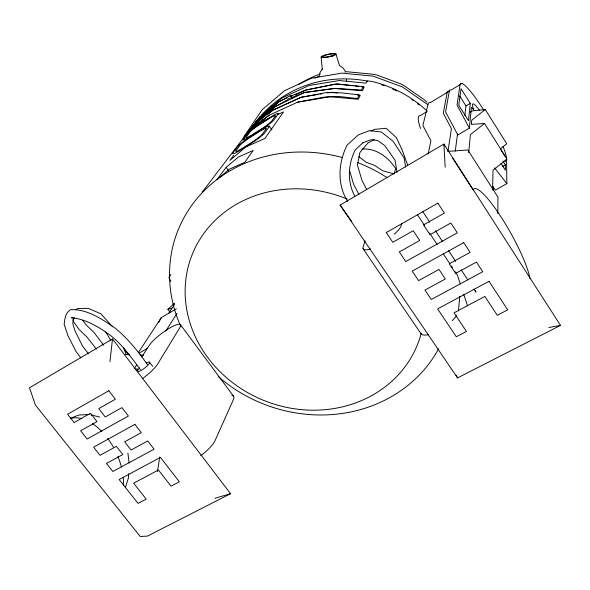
<?xml version="1.0" encoding="UTF-8"?>
<svg xmlns="http://www.w3.org/2000/svg" width="590" height="590" viewBox="0 0 590 590"><rect width="100%" height="100%" fill="white"/><g stroke="black" fill="none" stroke-linecap="round" stroke-linejoin="round"><path stroke-width="0.89" d="M497.805 213.403L497.96 197.171L467.841 149.978L447.648 151.379M493.188 190.452L493.262 186.838M492.584 189.361L493.034 170.237L506.965 159.042L484.552 123.458L471.351 124.365L471.742 120.176L485.29 109.578L506.744 143.768L500.423 148.813M346.441 81.273L346.566 79.48M458.496 310.893L459.735 296.195M128.76 473.645L128.377 478.099L125.471 487.251M468.718 152.596L470.4 134.594L484.552 123.458M461.955 83.514L451.365 89.909A44.619 7.191 59.7 0 0 449.285 91.325L445.59 111.894L457.818 134.963L469.382 128.163L471.425 107.365L473.741 109.77A21.078 3.171 59.8 0 1 479.692 110.537M470.296 103.375L468.512 120.655L458.755 105.241L461.07 88.729L470.296 103.375L465.982 105.949L464.861 115.522M109.91 361.773L112.506 338.97L29.5 387.785L35.407 405.02L140.206 536.48L147.434 536.111L230.579 493.697L112.506 338.97M455.251 151.232L457.523 133.982M448.024 150.922L451.424 128.657L443.311 113.265L447.146 92.615A44.582 7.279 59.7 0 1 449.255 91.184L430.405 102.572A44.309 8.061 59.7 0 0 428.06 104.142L422.912 125.464L430.906 140.796L428.148 154.101M157.464 471.528L159.72 456.977M401.746 223.485L401.333 225.232A22.833 5.789 -33.9 0 1 394.253 234.252M319.094 76.331L320.09 72.371L322.302 68.993L322.317 69.532L321.159 57.245M365.07 240.816L363.16 246.974A22.833 5.789 -33.9 0 0 370.491 248.877M473.291 190.12L473.844 188.822A56.36 10.443 60.7 0 1 501.589 217.806A56.36 10.443 60.7 0 1 529.193 274.918L529.835 278.458M158.71 322.317L161.313 317.604L176.366 308.791M165.724 331.167L177.007 313.312M134.306 368.536L136.806 364.664M141.799 356.921L149.292 345.305A19.949 4.233 -36.6 0 1 169.92 327.937A19.949 4.233 -36.6 0 1 179.817 327.664L157.655 364.052A21.461 4.801 -37.2 0 1 142.168 378.824M168.718 313.297L174.64 304.16M138.429 352.466L161.313 317.604M244.857 136.983L248.892 130.906L261.916 118.302L272.809 110.234L301.033 97.335L326.823 92.505L340.917 92.822L359.207 94.894L357.452 98.545L338.955 96.472L329.854 96.664L324.035 97.173L297.854 102.063L269.114 115.249L250.02 131.032M243.899 136.666L262.144 109.725L284.454 90.727L311.704 78.168L341.971 73.13L373.013 76.11L402.461 86.951L428.067 104.843M247.748 133.347L248.751 131.85M249.747 130.353L252.741 125.854L275.626 106.399L304.359 92.586L334.567 88.493L362.437 90.735L364.2 87.047L361.5 86.737M253.693 125.169L256.65 120.736L279.21 101.539L287.138 97.903M254.902 123.885L259.482 117.012L281.806 98.006L309.035 85.513L339.169 80.535L366.066 83.138L367.128 80.919L371.162 81.302A114.467 107.587 21.5 0 1 426.998 110.957M242.512 139.97L246.539 133.996L248.626 132.219M244.223 137.839L248.877 130.921L258.56 122.676M74.384 317.73L73.057 319.692L73.662 318.025L72.799 323.622L75.122 331.145L82.475 345.924L88.5 353.786M243.102 139.063L246.723 133.738L259.025 122.152L258.162 123.295L269.21 115.116M170.989 274.431L168.932 277.389L170.842 281.563M244.157 138.082L245.189 136.615M247.763 132.942L252.926 125.604L275.722 106.274L287.669 99.843L288.407 98.81L304.44 92.468L334.633 88.382L361.545 90.041L363.204 86.59L337.126 84.068L334.493 84.267L305.937 90.049L290.177 96.317L290.899 95.307L279.122 101.657L256.628 120.736L251.34 128.266M226.154 167.309L216.928 179.633L229.473 169.124L244.791 162.302L253.191 150.428L238.338 157.08L226.154 167.309L228.795 171.071M233.78 155.236L229.923 160.369L245.72 147.043L265.035 138.355L283.488 111.916L277.787 114.504M202.495 191.794L244.12 137.168M362.909 142.751L355.136 150.089C347.96 164.536 347.075 181.868 354.826 196.256M170.06 312.257L167.899 309.344L174.448 303.201M268.199 114.084L272.905 110.109L301.114 97.217L318.246 94.415M262.771 122.432L265.574 120.065L268.834 118.583M75.985 309.743L77.6 308.541L88.367 308.371L100.993 313.851L112.624 326.831M270.537 106.783L271.879 105.905M420.235 115.647L427.064 111.547M470.319 112.159L472.62 110.795L485.29 109.578M340.128 205.106L443.894 144.085L560.5 325.378L457.538 377.91L340.128 205.106L351.743 221.427M139.129 353.144L147.618 348.24M502.422 166.513L505.342 164.853L502.938 161.048M503.1 146.652A44.766 6.741 59.8 0 1 506.53 158.717L506.862 183.63L495.438 190.076L492.606 186.506M374.163 139.609L367.902 143.016L359.878 152.596L357.4 164.979L361.906 180.179L366.737 189.456M371.081 131.061L374.562 129.358L386.192 128.281L396.436 137.691L402.063 149.772L407.734 165.333M314.846 78.219L318.858 76.353M290.31 96.45L291.895 95.72M295.339 94.835L306.166 89.909L334.67 84.318L337.192 83.957L353.395 85.808M70.365 418.332L78.721 415.065L89.282 414.438M362.806 142.824L371.28 139.653L377.969 140.649L384.879 145.73L395.094 160.296L397.055 172.405M320.259 74.082L316.919 75.21A131.282 123.553 18 0 0 298.806 84.296M167.899 309.344L172.243 308.076M214.834 498.321L230.579 493.697M548.84 327.524L560.5 325.378M344.921 72.01L346.721 71.715L373.47 74.274L376.951 75.07L400.64 83.795L403.803 85.447L424.409 99.843L427.02 102.225M320.046 94.12L321.852 93.825M297.766 102.188L329.781 96.79L358.373 99.26L360.232 95.359L357.562 95.093M327.266 92.94L332.377 92.291L337.362 92.962M72.813 317.7L71.412 317.804C85.152 318.799 97.852 326.469 108.936 334.279C121.695 343.675 130.987 357.009 140.368 369.598M125.611 354.553L129.217 354.686M140.037 355.069L143.643 355.195M362.024 149.064C376.162 147.906 388.213 157.228 395.647 168.482L394.076 173.947L382.298 170.591L374.893 165.495L366.117 162.257L359.015 156.748M355.202 86.015L358.801 86.428M91.015 414.881L99.688 417.071M494.523 167.803L506.862 183.63M96.413 349.132L87.136 337.237L79.045 329.427L72.843 320.643M124.8 349.796L128.679 354.892M80.882 357.894L76.081 351.588L68.115 336.027L64.185 324.375C64.686 319.072 65.424 312.693 70.527 309.706C87.003 308.821 102.085 319.102 115.116 328.129C127.757 338.431 138.082 351.316 147.448 364.591M149.454 362.12L152.685 366.383M103.634 345.157L94.053 332.502L86.022 324.758L82.733 320.37M345.32 71.124L342.856 67.843L339.486 65.579L335.894 53.86M180.363 324.589L233.426 396.052M261.318 120.323L262.329 121.798M269.32 126.194L271.894 129.955M262.159 119.209L263.162 120.677M363.138 248.781L420.707 333.298A22.339 7.648 -33.7 0 0 428.716 334.596M291.172 96.731L292.153 98.183M417.337 214.568L424.453 225.321M429.527 232.998L437.146 244.518M443.245 253.73L449.846 263.715M451.372 266.016L452.39 267.558M454.927 271.393L457.464 275.235L460.325 283.96M422.72 211.493L429.815 222.253M435.398 230.712L442.493 241.472M448.577 250.698L455.679 261.459M461.255 269.918L467.848 279.911M473.932 289.13L475.96 292.205L475.393 290.516M452.788 158.363L472.693 189.309M501.006 163.29L505.394 170.237L505.342 164.853M500.563 149.248L505.261 156.704M459.662 95.949L465.982 105.949M105.758 331.986L110.846 340.482M469.382 128.163L457.058 105.042L460.008 84.849A44.766 6.741 59.8 0 1 483.638 109.888M358.986 194.516L353.587 184.213L349.627 170.672M456.055 374.967L457.538 377.91M347.628 201.397C336.883 184.338 338.254 162.641 347.127 145.088L358.351 134.889L369.598 130.648L381.354 131.99L393.088 141.29L404.172 158.127L405.632 167.088M123.516 347.658L126.053 354.302M463.755 294.432L467.472 305.775M444.292 145.878L443.894 144.085L445.177 167.199M127.897 453.12L129.122 462.951M505.298 160.133L505.313 161.844M261.849 114.851A113.9 107.048 21.5 0 1 367.511 81.125M381.553 84.783A113.9 107.048 21.5 0 1 384.156 85.661M392.675 89.024A113.9 107.048 21.5 0 1 396.812 90.934M411.754 99.533A113.9 107.048 21.5 0 1 413.258 100.566M417.668 103.796A113.9 107.048 21.5 0 1 419.099 104.917M420.515 128.517A38.402 7.471 59.7 0 1 420.235 115.647M331.41 56.293A6.269 1.121 -11.5 0 1 332.782 56.175M421.304 333.144A121.326 108.973 21.4 0 1 272.034 403.457A121.326 108.973 21.4 0 1 191.197 257.122A121.326 108.973 21.4 0 1 347.267 199.11M438.636 348.661A143.355 129.564 21.4 0 1 218.543 376.848M180.724 326.307A143.355 129.564 21.4 0 1 202.621 192.288A143.355 129.564 21.4 0 1 342.731 157.655M357.57 162.56A143.355 129.564 21.4 0 1 386.834 177.494M456.49 315.657A22.339 7.648 -33.7 0 1 452.22 320.687M200.784 455.613A21.034 6.365 -38.3 0 0 215.247 440.206L233.352 399.688A19.581 5.627 -37.5 0 0 231.877 395.418M70.49 418.487A49 28.438 63.1 0 1 81.863 418.635M92.505 423.635A49 28.438 63.1 0 1 101.893 431.585M107.638 438.355A49 28.438 63.1 0 1 113.332 447.087M117.941 456.564A49 28.438 63.1 0 1 121.415 467.007M123.236 477.406A49 28.438 63.1 0 1 123.376 485.481M135.42 369.34A7.641 1.674 -37.3 0 1 137.249 370.402M146.276 363.034A7.648 1.689 -37.1 0 1 148.562 364.495A7.648 1.689 -37.1 0 1 139.27 371.339A7.648 1.689 -37.1 0 1 139.616 367.939M269.033 126.88L264.873 132.735A13.319 1.623 -34.5 0 1 251.421 143.23L240.683 149.963A13.275 1.608 -34.6 0 1 232.984 152.766L237.652 146.63A13.039 1.556 -34.6 0 1 250.728 136.474L261.082 129.947A13.083 1.564 -34.5 0 1 269.033 126.88M278.067 114.15L274.232 119.556A12.796 1.497 -34.4 0 1 261.385 129.535L251.038 136.054A12.751 1.49 -34.5 0 1 243.486 138.938L247.8 133.266A12.538 1.438 -34.5 0 1 260.308 123.59L270.301 117.277A12.582 1.446 -34.4 0 1 278.067 114.15M266.016 129.048L262.521 133.937A11.055 1.342 -34.5 0 1 251.362 142.64L242.46 148.223A11.026 1.335 -34.6 0 1 236.037 150.575L239.879 145.487A10.863 1.298 -34.6 0 1 250.78 137.02L259.423 131.577A10.893 1.305 -34.5 0 1 266.016 129.048M275.176 116.223L271.953 120.736A10.62 1.239 -34.5 0 1 261.289 129.018L252.712 134.424A10.591 1.232 -34.5 0 1 246.421 136.836L249.968 132.138A10.443 1.202 -34.5 0 1 260.397 124.077L268.73 118.804A10.473 1.21 -34.4 0 1 275.176 116.223M108.826 390.742L67.57 414.261L74.119 422.543L90.477 413.295L96.996 421.607L80.638 430.789L87.128 439.004L128.399 416.016L121.909 407.631L105.249 416.975L98.729 408.627L115.382 399.201L108.826 390.742M437.876 203.152L386.273 232.571L392.8 242.276L413.221 230.727L419.711 240.477L399.29 251.937L405.75 261.547L457.302 232.836L450.856 222.991L430.022 234.687L423.539 224.886L444.381 213.101L437.876 203.152M134.867 424.365L93.596 447.176L100.027 455.318L116.392 446.342L122.801 454.514L106.436 463.423L112.808 471.484L154.101 449.189L147.721 440.951L131.054 450.023L124.645 441.814L141.305 432.676L134.867 424.365M463.711 242.63L412.181 271.105L418.583 280.619L438.975 269.438L445.339 278.996L424.948 290.088L431.283 299.514L482.745 271.725L476.432 262.078L455.635 273.391L449.278 263.789L470.083 252.38L463.711 242.63M160.451 457.39L119.158 479.523L138.045 503.41L146.209 499.133L133.642 483.18L158.422 470.001L170.989 486.16L179.345 481.779L160.451 457.39M489.029 281.327L437.588 308.887L456.321 336.75L466.461 331.44L454.012 312.825L484.862 296.423L497.281 315.296L507.688 309.846L489.029 281.327M324.847 57.171A6.099 1.106 -11.6 0 0 334.456 54.545A6.099 1.106 -11.6 0 0 326.307 54.951A6.099 1.106 -11.6 0 0 324.847 57.171M323.932 57.577A7.618 1.379 -11.6 0 0 335.939 54.295A7.618 1.379 -11.6 0 0 325.739 54.804A7.618 1.379 -11.6 0 0 323.932 57.577"/></g></svg>
